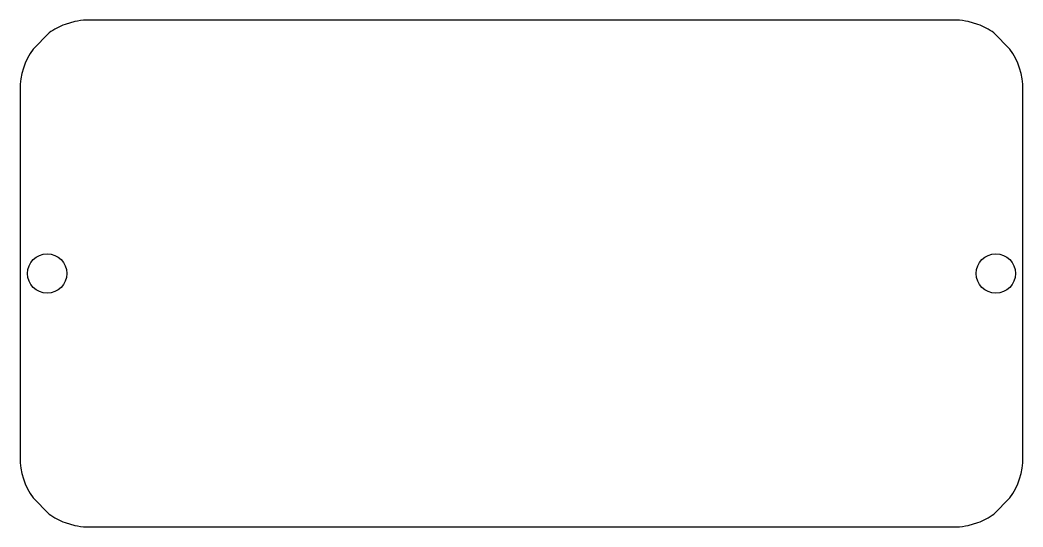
# Model space of a CAD drawing. Header units: millimetres. Extents: x -332 to -179, y -1110 to -1033.
import ezdxf

# ---------------------------------------------------------------- set-up
doc = ezdxf.new("R2010")
doc.units = ezdxf.units.MM
doc.layers.get('0').update_dxf_attribs({"linetype": 'CONTINUOUS'})

msp = doc.modelspace()

# ---------------------------------------------------------------- linework, layer by layer
msp.add_lwpolyline([(-188.84, -1110.26, 0.04178), (-187.08, -1110.03), (-185.6, -1109.59, 0.064991), (-183.17, -1108.29), (-180.72, -1105.84, 0.156544), (-178.73, -1099.66), (-178.73, -1043.46, 0.156544), (-180.72, -1037.28), (-183.17, -1034.82, 0.064991), (-185.6, -1033.53), (-187.08, -1033.09, 0.04178), (-188.84, -1032.85), (-189.1, -1032.85), (-321.75, -1032.85, 0.04178), (-323.51, -1033.09), (-324.99, -1033.53, 0.064991), (-327.42, -1034.82), (-329.87, -1037.28, 0.156544), (-331.85, -1043.46), (-331.85, -1099.66, 0.156544), (-329.87, -1105.84), (-327.42, -1108.29, 0.064991), (-324.99, -1109.59), (-323.51, -1110.03, 0.04178), (-321.75, -1110.26), (-321.57, -1110.26)], format="xyb", close=True)
for centre in [(-327.71, -1071.56), (-182.88, -1071.56)]:
    msp.add_circle(centre, 3)

doc.saveas('drawing.dxf')
